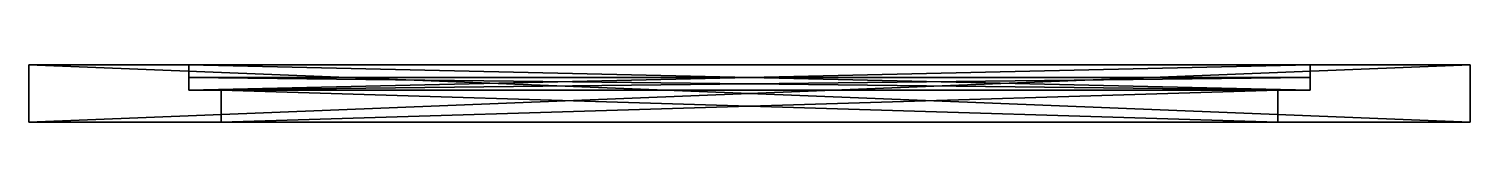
# Model space of a CAD drawing. Header units: centimetres. Extents: x -22.5 to 22.5, y -1.8 to 0.
import ezdxf

# ---------------------------------------------------------------- set-up
doc = ezdxf.new("R2010")
doc.units = ezdxf.units.CM
doc.header["$MEASUREMENT"] = 0
doc.layers.add('CAB_DOOR_GLASS', color=254, linetype='Continuous')
doc.layers.add('CAB_DOORS', color=31, linetype='Continuous')

msp = doc.modelspace()

# ---------------------------------------------------------------- meshes
at = {"layer": 'CAB_DOOR_GLASS', "color": 254}
mesh = msp.add_polyface(dxfattribs=at)
corners = [(17.5, -0.4, 5), (17.5, -0.4, 61.3), (17.5, -0.8, 5), (17.5, -0.8, 61.3), (-17.5, -0.4, 61.3), (-17.5, -0.8, 61.3), (-17.5, -0.4, 5), (-17.5, -0.8, 5)]
mesh.append_faces([[corners[k] for k in face] for face in [(2, 1, 3), (3, 4, 5), (5, 6, 7), (7, 0, 2), (1, 6, 4), (5, 2, 3)]], dxfattribs={"vtx0": -1, "color": 254})
mesh.append_faces([[corners[k] for k in face] for face in [(0, 1, 2), (1, 4, 3), (4, 6, 5), (6, 0, 7), (0, 6, 1), (7, 2, 5)]], dxfattribs={"vtx1": -1, "color": 254})
at = {"layer": 'CAB_DOORS', "color": 31}
mesh = msp.add_polyface(dxfattribs=at)
corners = [(-17.5, -0.8, 61.3), (-17.5, -0.8, 5), (-17.5, 0, 61.3), (-17.5, 0, 5), (17.5, -0.8, 61.3), (17.5, 0, 61.3), (17.5, -0.8, 5), (17.5, 0, 5), (-16.5, -0.8, 6), (-16.5, -0.8, 60.3), (16.5, -0.8, 6), (16.5, -0.8, 60.3), (16.5, -1.8, 60.3), (16.5, -1.8, 6), (-16.5, -1.8, 6), (-16.5, -1.8, 60.3), (-22.5, -1.8), (-22.5, -1.8, 66.3), (-22.5, 0), (-22.5, 0, 66.3), (22.5, -1.8, 66.3), (22.5, 0, 66.3), (22.5, -1.8), (22.5, 0)]
mesh.append_faces([[corners[k] for k in face] for face in [(2, 1, 3), (5, 0, 2), (7, 4, 5), (3, 6, 7), (12, 10, 13), (13, 8, 14), (14, 9, 15), (15, 11, 12), (18, 17, 19), (19, 20, 21), (21, 22, 23), (23, 16, 18)]], dxfattribs={"vtx0": -1, "color": 31})
mesh.append_faces([[corners[k] for k in face] for face in [(8, 1, 9), (1, 10, 6), (0, 9, 1), (13, 22, 12), (22, 14, 16), (3, 18, 2), (18, 7, 23), (19, 2, 18)]], dxfattribs={"vtx0": -1, "vtx1": -1, "color": 31})
mesh.append_faces([[corners[k] for k in face] for face in [(6, 10, 11), (4, 11, 9), (16, 14, 15), (17, 15, 12), (23, 7, 5), (21, 5, 2)]], dxfattribs={"vtx0": -1, "vtx2": -1, "color": 31})
mesh.append_faces([[corners[k] for k in face] for face in [(0, 1, 2), (4, 0, 5), (6, 4, 7), (1, 6, 3), (11, 10, 12), (10, 8, 13), (8, 9, 14), (9, 11, 15), (16, 17, 18), (17, 20, 19), (20, 22, 21), (22, 16, 23)]], dxfattribs={"vtx1": -1, "color": 31})
mesh.append_faces([[corners[k] for k in face] for face in [(8, 10, 1), (0, 4, 9), (4, 6, 11), (22, 20, 12), (13, 14, 22), (20, 17, 12), (17, 16, 15), (3, 7, 18), (19, 21, 2), (21, 23, 5)]], dxfattribs={"vtx1": -1, "vtx2": -1, "color": 31})

doc.saveas('drawing.dxf')
